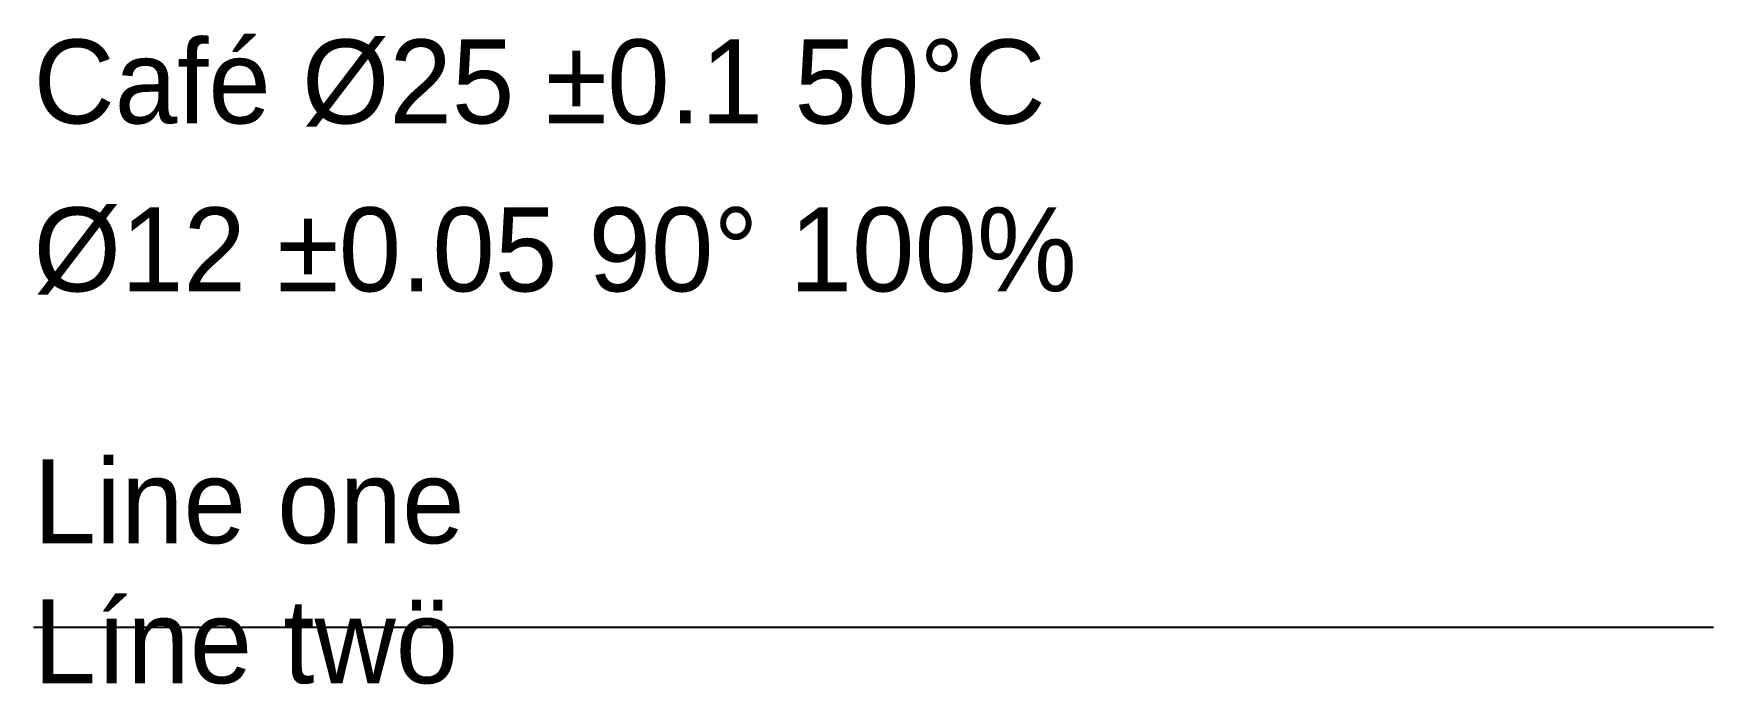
# Model space of a CAD drawing. Header units: millimetres. Extents: x 0 to 100, y -33 to 5.
import ezdxf

# ---------------------------------------------------------------- set-up
doc = ezdxf.new("R2010")
doc.units = ezdxf.units.MM
doc.header["$MEASUREMENT"] = 0
doc.layers.add('NOTES', color=5, linetype='Continuous')

msp = doc.modelspace()

# ---------------------------------------------------------------- linework, layer by layer
at = {"layer": 'NOTES'}
msp.add_line((0, -30), (100, -30), dxfattribs=at)

# ---------------------------------------------------------------- texts
for s, p in [('Café Ø25 ±0.1 50°C', (0, 0)), ('%%c12 %%p0.05 90%%d 100%%%', (0, -10))]:
    msp.add_text(s, height=5, dxfattribs=at).set_placement(p)
at = {"layer": 'NOTES', "insert": (0, -20), "char_height": 5, "attachment_point": 1}
msp.add_mtext('Line one\\PLíne twö', dxfattribs=at)

doc.saveas('drawing.dxf')
